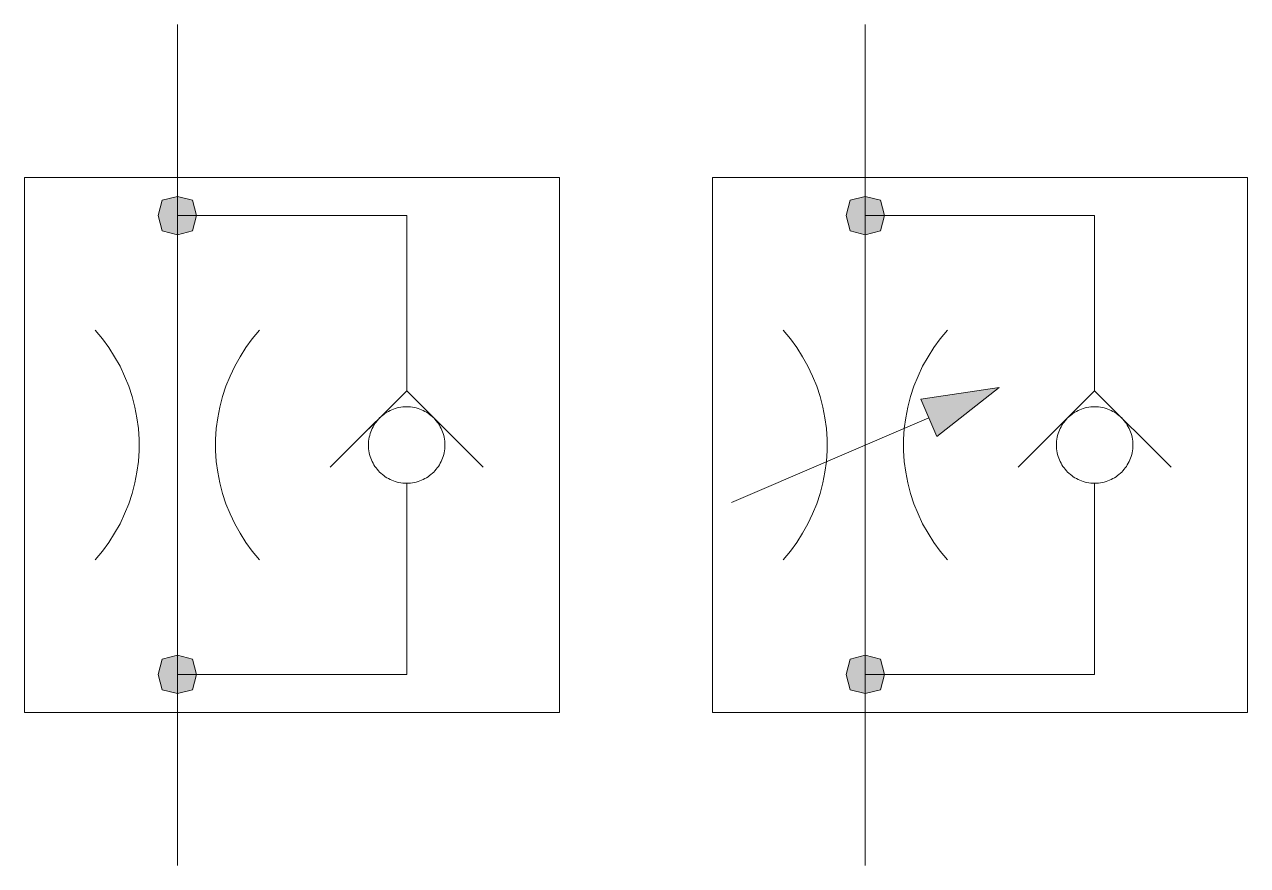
# Model space of a CAD drawing. Header units: millimetres. Extents: x 130 to 162, y 255.8 to 277.8.
import ezdxf

# ---------------------------------------------------------------- set-up
doc = ezdxf.new("R2010")
doc.units = ezdxf.units.MM
doc.layers.add('Слой по умолчанию', color=7, linetype='Continuous')

# ---------------------------------------------------------------- blocks, each defined once
blk = doc.blocks.new('2026109-162829-1')
at = {"layer": 'Слой по умолчанию', "lineweight": 0}
for points in [[(4.5, -5), (4.5, -5), (4.5, -5), (4.4, -5.4), (4, -5.5), (3.6, -5.4), (3.5, -5), (3.6, -4.6), (4, -4.5), (4.4, -4.6), (4.5, -5), (4.5, -5), (4.5, -5), (4.5, -5)], [(4.5, -17), (4.5, -17), (4.5, -17), (4.4, -17.4), (4, -17.5), (3.6, -17.4), (3.5, -17), (3.6, -16.6), (4, -16.5), (4.4, -16.6), (4.5, -17), (4.5, -17), (4.5, -17), (4.5, -17)]]:
    blk.add_hatch(color=7, dxfattribs=at).paths.add_polyline_path(points)
at = {"layer": 'Слой по умолчанию', "color": 7, "linetype": 'Continuous', "lineweight": 5}
for points in [[(4, -11), (4, 0)], [(4, -5), (10, -5)], [(10, -9.580005), (10, -5)], [(8, -11.580005), (10, -9.580005)], [(10, -9.580005), (8.4, -11.180005)], [(10, -9.580005), (12, -11.580005)], [(4, -11), (4, -22)], [(10, -17), (10, -12)], [(4, -17), (10, -17)]]:
    blk.add_lwpolyline(points, dxfattribs=at)
at = {"layer": 'Слой по умолчанию', "color": 7, "linetype": 'Continuous', "lineweight": 5, "flags": 128}
for points in [[(0, -4), (14, -4), (14, -18), (0, -18), (0, -4)], [(1.85, -8), (2.040002, -8.219995), (2.209998, -8.45), (2.359998, -8.690002), (2.5, -8.940002), (2.619995, -9.2), (2.730005, -9.459998), (2.819995, -9.730005), (2.890002, -10.009998), (2.940002, -10.290002), (2.980005, -10.569995), (3, -10.859998), (3, -11.140002), (2.980005, -11.430005), (2.940002, -11.709998), (2.890002, -11.990002), (2.819995, -12.269995), (2.730005, -12.540002), (2.619995, -12.8), (2.5, -13.059998), (2.359998, -13.309998), (2.209998, -13.55), (2.040002, -13.780005), (1.85, -14)], [(6.15, -14), (5.959998, -13.780005), (5.790002, -13.55), (5.640002, -13.309998), (5.5, -13.059998), (5.380005, -12.8), (5.269995, -12.540002), (5.180005, -12.269995), (5.109998, -11.990002), (5.059998, -11.709998), (5.019995, -11.430005), (5, -11.140002), (5, -10.859998), (5.019995, -10.569995), (5.059998, -10.290002), (5.109998, -10.009998), (5.180005, -9.730005), (5.269995, -9.459998), (5.380005, -9.2), (5.5, -8.940002), (5.640002, -8.690002), (5.790002, -8.45), (5.959998, -8.219995), (6.15, -8)], [(11, -11), (11, -11), (11, -11), (10.999, -11.051), (10.995, -11.102), (10.989, -11.152), (10.98, -11.202), (10.969, -11.25), (10.955, -11.297), (10.939, -11.344), (10.921, -11.389), (10.901, -11.434), (10.879, -11.477), (10.855, -11.519), (10.829, -11.559), (10.801, -11.598), (10.772, -11.636), (10.74, -11.672), (10.707, -11.707), (10.672, -11.74), (10.636, -11.772), (10.598, -11.801), (10.559, -11.829), (10.519, -11.855), (10.477, -11.879), (10.434, -11.901), (10.389, -11.921), (10.344, -11.939), (10.297, -11.955), (10.25, -11.969), (10.202, -11.98), (10.152, -11.988), (10.102, -11.995), (10.051, -11.999), (10, -12), (9.949, -11.999), (9.898, -11.995), (9.848, -11.989), (9.798, -11.98), (9.75, -11.969), (9.703, -11.955), (9.656, -11.939), (9.611, -11.921), (9.566, -11.901), (9.523, -11.879), (9.481, -11.855), (9.441, -11.829), (9.402, -11.801), (9.364, -11.772), (9.328, -11.74), (9.293, -11.707), (9.26, -11.672), (9.228, -11.636), (9.199, -11.598), (9.171, -11.559), (9.145, -11.519), (9.121, -11.477), (9.099, -11.434), (9.079, -11.389), (9.061, -11.344), (9.045, -11.297), (9.031, -11.25), (9.02, -11.202), (9.012, -11.152), (9.005, -11.102), (9.001, -11.051), (9, -11), (9.001, -10.949), (9.005, -10.898), (9.012, -10.848), (9.02, -10.798), (9.032, -10.75), (9.045, -10.703), (9.061, -10.656), (9.079, -10.611), (9.099, -10.566), (9.121, -10.523), (9.145, -10.481), (9.171, -10.441), (9.199, -10.402), (9.228, -10.364), (9.26, -10.328), (9.293, -10.293), (9.328, -10.26), (9.364, -10.228), (9.402, -10.199), (9.441, -10.171), (9.481, -10.145), (9.523, -10.121), (9.566, -10.099), (9.611, -10.079), (9.656, -10.061), (9.703, -10.045), (9.75, -10.031), (9.798, -10.02), (9.848, -10.012), (9.898, -10.005), (9.949, -10.001), (10, -10), (10.051, -10.001), (10.102, -10.005), (10.152, -10.012), (10.202, -10.02), (10.25, -10.032), (10.297, -10.045), (10.344, -10.061), (10.389, -10.079), (10.434, -10.099), (10.477, -10.121), (10.519, -10.145), (10.559, -10.171), (10.598, -10.199), (10.636, -10.228), (10.672, -10.26), (10.707, -10.293), (10.74, -10.328), (10.772, -10.364), (10.801, -10.402), (10.829, -10.441), (10.855, -10.481), (10.879, -10.523), (10.901, -10.566), (10.921, -10.611), (10.939, -10.656), (10.955, -10.703), (10.969, -10.75), (10.98, -10.798), (10.988, -10.848), (10.995, -10.898), (10.999, -10.949), (11, -11), (11, -11), (11, -11)]]:
    blk.add_lwpolyline(points, dxfattribs=at)
for points in [[(4.5, -5), (4.5, -5), (4.5, -5), (4.4, -5.4), (4, -5.5), (3.6, -5.4), (3.5, -5), (3.6, -4.6), (4, -4.5), (4.4, -4.6), (4.5, -5), (4.5, -5), (4.5, -5), (4.5, -5)], [(4.5, -17), (4.5, -17), (4.5, -17), (4.4, -17.4), (4, -17.5), (3.6, -17.4), (3.5, -17), (3.6, -16.6), (4, -16.5), (4.4, -16.6), (4.5, -17), (4.5, -17), (4.5, -17), (4.5, -17)]]:
    blk.add_lwpolyline(points, close=True, dxfattribs=at)
blk = doc.blocks.new('2026109-162829-2')
at = {"layer": 'Слой по умолчанию', "lineweight": 0}
for points in [[(4.5, -5), (4.5, -5), (4.5, -5), (4.4, -5.4), (4, -5.5), (3.6, -5.4), (3.5, -5), (3.6, -4.6), (4, -4.5), (4.4, -4.6), (4.5, -5), (4.5, -5), (4.5, -5), (4.5, -5)], [(5.659998, -10.290002), (5.869995, -10.780005), (7.5, -9.5), (5.45, -9.8), (5.659998, -10.290002)], [(4.5, -17), (4.5, -17), (4.5, -17), (4.4, -17.4), (4, -17.5), (3.6, -17.4), (3.5, -17), (3.6, -16.6), (4, -16.5), (4.4, -16.6), (4.5, -17), (4.5, -17), (4.5, -17), (4.5, -17)]]:
    blk.add_hatch(color=7, dxfattribs=at).paths.add_polyline_path(points)
at = {"layer": 'Слой по умолчанию', "color": 7, "linetype": 'Continuous', "lineweight": 5}
for points in [[(4, -11), (4, 0)], [(4, -5), (10, -5)], [(10, -5), (10, -9.580005)], [(10, -9.580005), (8, -11.580005)], [(12, -11.580005), (10, -9.580005)], [(5.659998, -10.290002), (0.5, -12.5)], [(4, -22), (4, -11)], [(10, -12), (10, -17)], [(4, -17), (10, -17)], [(4, -17), (4, -22)]]:
    blk.add_lwpolyline(points, dxfattribs=at)
at = {"layer": 'Слой по умолчанию', "color": 7, "linetype": 'Continuous', "lineweight": 5, "flags": 128}
for points in [[(0, -4), (14, -4), (14, -18), (0, -18), (0, -4)], [(1.85, -8), (2.040002, -8.219995), (2.209998, -8.45), (2.359998, -8.690002), (2.5, -8.940002), (2.619995, -9.2), (2.730005, -9.459998), (2.819995, -9.730005), (2.890002, -10.009998), (2.940002, -10.290002), (2.980005, -10.569995), (3, -10.859998), (3, -11.140002), (2.980005, -11.430005), (2.940002, -11.709998), (2.890002, -11.990002), (2.819995, -12.269995), (2.730005, -12.540002), (2.619995, -12.8), (2.5, -13.059998), (2.359998, -13.309998), (2.209998, -13.55), (2.040002, -13.780005), (1.85, -14)], [(6.15, -14), (5.959998, -13.780005), (5.790002, -13.55), (5.640002, -13.309998), (5.5, -13.059998), (5.380005, -12.8), (5.269995, -12.540002), (5.180005, -12.269995), (5.109998, -11.990002), (5.059998, -11.709998), (5.019995, -11.430005), (5, -11.140002), (5, -10.859998), (5.019995, -10.569995), (5.059998, -10.290002), (5.109998, -10.009998), (5.180005, -9.730005), (5.269995, -9.459998), (5.380005, -9.2), (5.5, -8.940002), (5.640002, -8.690002), (5.790002, -8.45), (5.959998, -8.219995), (6.15, -8)], [(11, -11), (11, -11), (11, -11), (10.999, -11.051), (10.995, -11.102), (10.989, -11.152), (10.98, -11.202), (10.969, -11.25), (10.955, -11.297), (10.939, -11.344), (10.921, -11.389), (10.901, -11.434), (10.879, -11.477), (10.855, -11.519), (10.829, -11.559), (10.801, -11.598), (10.772, -11.636), (10.74, -11.672), (10.707, -11.707), (10.672, -11.74), (10.636, -11.772), (10.598, -11.801), (10.559, -11.829), (10.519, -11.855), (10.477, -11.879), (10.434, -11.901), (10.389, -11.921), (10.344, -11.939), (10.297, -11.955), (10.25, -11.969), (10.202, -11.98), (10.152, -11.988), (10.102, -11.995), (10.051, -11.999), (10, -12), (9.949, -11.999), (9.898, -11.995), (9.848, -11.989), (9.798, -11.98), (9.75, -11.969), (9.703, -11.955), (9.656, -11.939), (9.611, -11.921), (9.566, -11.901), (9.523, -11.879), (9.481, -11.855), (9.441, -11.829), (9.402, -11.801), (9.364, -11.772), (9.328, -11.74), (9.293, -11.707), (9.26, -11.672), (9.228, -11.636), (9.199, -11.598), (9.171, -11.559), (9.145, -11.519), (9.121, -11.477), (9.099, -11.434), (9.079, -11.389), (9.061, -11.344), (9.045, -11.297), (9.031, -11.25), (9.02, -11.202), (9.012, -11.152), (9.005, -11.102), (9.001, -11.051), (9, -11), (9.001, -10.949), (9.005, -10.898), (9.012, -10.848), (9.02, -10.798), (9.032, -10.75), (9.045, -10.703), (9.061, -10.656), (9.079, -10.611), (9.099, -10.566), (9.121, -10.523), (9.145, -10.481), (9.171, -10.441), (9.199, -10.402), (9.228, -10.364), (9.26, -10.328), (9.293, -10.293), (9.328, -10.26), (9.364, -10.228), (9.402, -10.199), (9.441, -10.171), (9.481, -10.145), (9.523, -10.121), (9.566, -10.099), (9.611, -10.079), (9.656, -10.061), (9.703, -10.045), (9.75, -10.031), (9.798, -10.02), (9.848, -10.012), (9.898, -10.005), (9.949, -10.001), (10, -10), (10.051, -10.001), (10.102, -10.005), (10.152, -10.012), (10.202, -10.02), (10.25, -10.032), (10.297, -10.045), (10.344, -10.061), (10.389, -10.079), (10.434, -10.099), (10.477, -10.121), (10.519, -10.145), (10.559, -10.171), (10.598, -10.199), (10.636, -10.228), (10.672, -10.26), (10.707, -10.293), (10.74, -10.328), (10.772, -10.364), (10.801, -10.402), (10.829, -10.441), (10.855, -10.481), (10.879, -10.523), (10.901, -10.566), (10.921, -10.611), (10.939, -10.656), (10.955, -10.703), (10.969, -10.75), (10.98, -10.798), (10.988, -10.848), (10.995, -10.898), (10.999, -10.949), (11, -11), (11, -11), (11, -11)]]:
    blk.add_lwpolyline(points, dxfattribs=at)
for points in [[(4.5, -5), (4.5, -5), (4.5, -5), (4.4, -5.4), (4, -5.5), (3.6, -5.4), (3.5, -5), (3.6, -4.6), (4, -4.5), (4.4, -4.6), (4.5, -5), (4.5, -5), (4.5, -5), (4.5, -5)], [(5.659998, -10.290002), (5.869995, -10.780005), (7.5, -9.5), (5.45, -9.8), (5.659998, -10.290002)], [(4.5, -17), (4.5, -17), (4.5, -17), (4.4, -17.4), (4, -17.5), (3.6, -17.4), (3.5, -17), (3.6, -16.6), (4, -16.5), (4.4, -16.6), (4.5, -17), (4.5, -17), (4.5, -17), (4.5, -17)]]:
    blk.add_lwpolyline(points, close=True, dxfattribs=at)

msp = doc.modelspace()

# ---------------------------------------------------------------- block references
at = {"layer": 'Слой по умолчанию'}
for name, p in [('2026109-162829-1', (130, 277.8)), ('2026109-162829-2', (148, 277.8))]:
    msp.add_blockref(name, p, dxfattribs=at)

doc.saveas('drawing.dxf')
